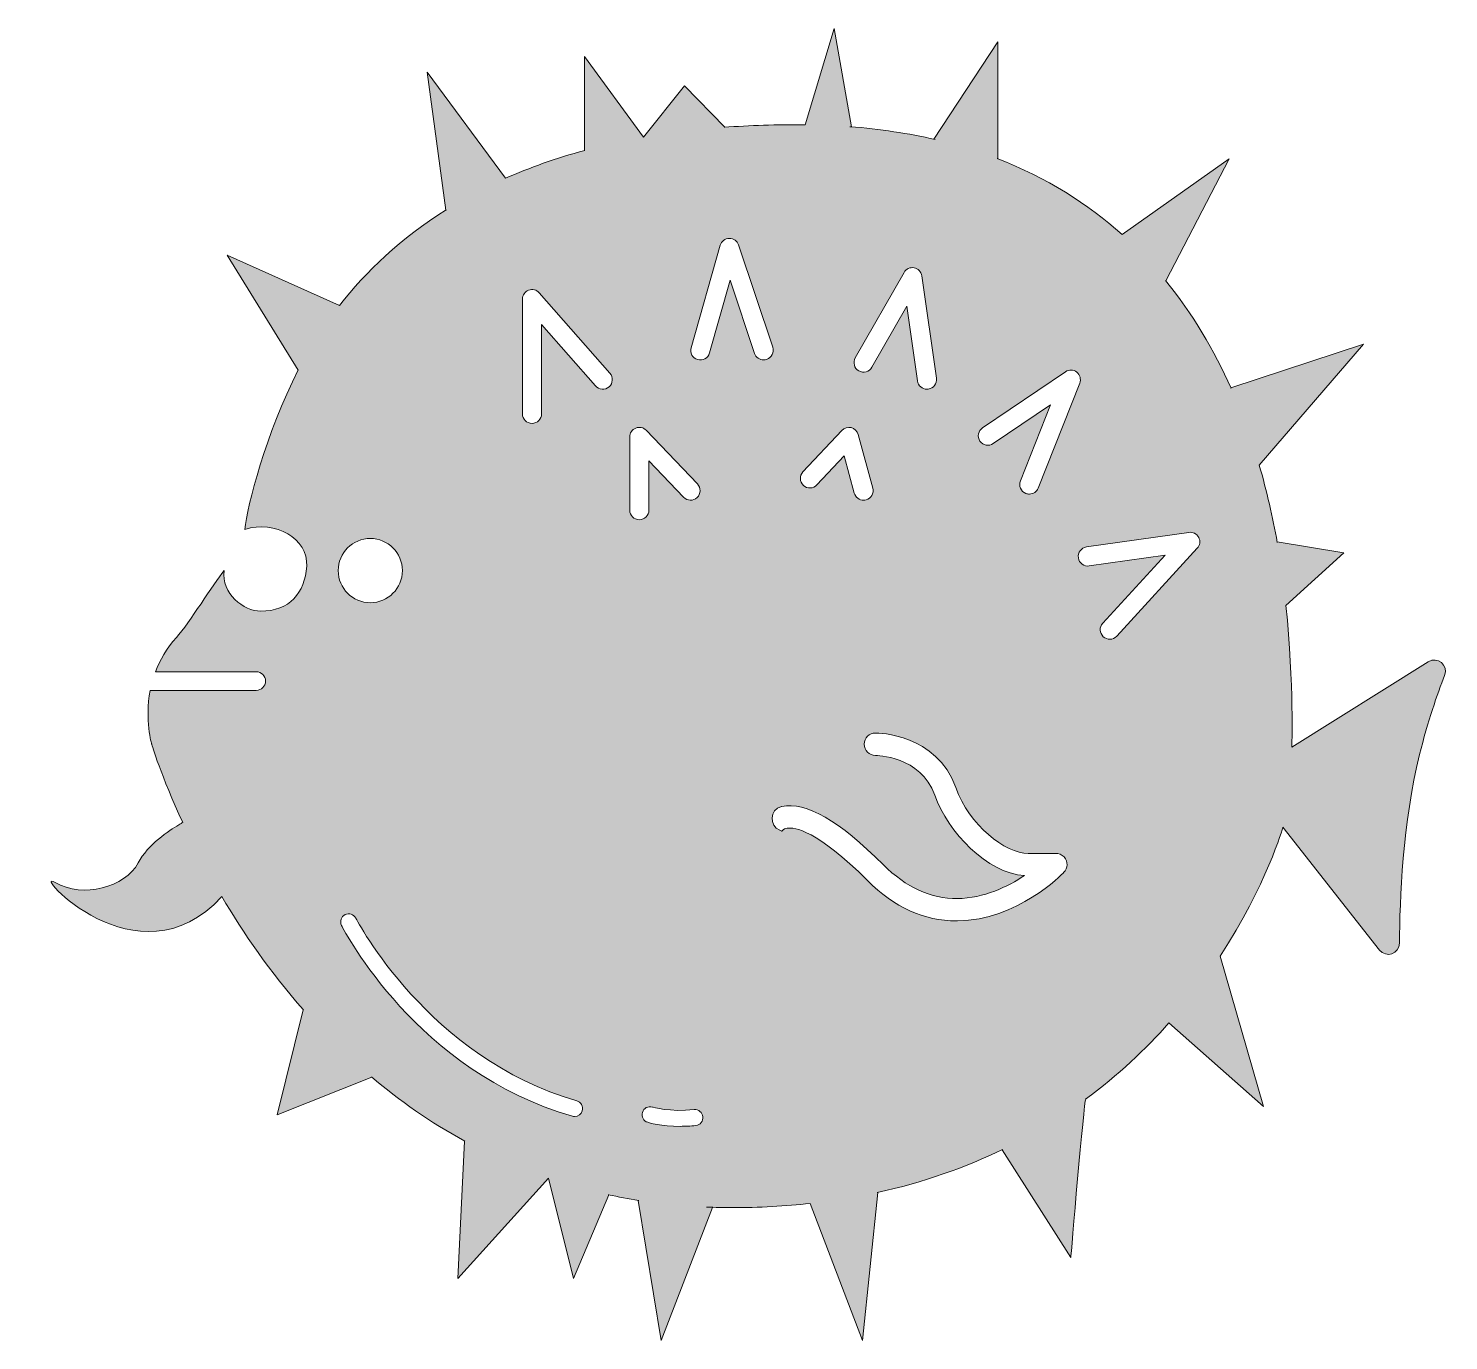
# Model space of a CAD drawing. Header units: inches. Extents: x 3.6 to 95.2, y 32.7 to 117.3.
import ezdxf

# ---------------------------------------------------------------- set-up
doc = ezdxf.new("R2010")
doc.units = ezdxf.units.IN
doc.header["$MEASUREMENT"] = 0
doc.layers.add('Layer 1', color=7, linetype='Continuous')

msp = doc.modelspace()

# ---------------------------------------------------------------- hatches: boundary and pattern name
at = {"layer": 'Layer 1', "true_color": 0xffffff}
h = msp.add_hatch(color=7, dxfattribs=at)
h.dxf.hatch_style = 2
edge = h.paths.add_edge_path()
edge.add_spline(control_points=[(93.875, 76.466), (93.875, 76.466), (85.067, 70.95), (85.067, 70.95), (85.067, 70.95), (85.207, 74.956), (84.69, 80.104), (84.69, 80.104), (84.692, 80.092), (84.692, 80.092), (84.692, 80.092), (88.426, 83.493), (88.426, 83.493), (88.426, 83.493), (84.123, 84.191), (84.123, 84.191), (84.123, 84.191), (84.126, 84.168), (84.126, 84.168), (83.839, 85.778), (83.461, 87.456), (82.963, 89.155), (82.963, 89.155), (82.963, 89.155), (82.963, 89.155), (82.963, 89.155), (89.684, 96.942), (89.684, 96.942), (89.684, 96.942), (81.139, 94.14), (81.139, 94.14), (81.139, 94.14), (81.152, 94.103), (81.152, 94.103), (80.068, 96.532), (78.684, 98.901), (76.92, 101.062), (76.92, 101.062), (76.939, 101.042), (76.939, 101.042), (76.939, 101.042), (81.033, 108.908), (81.033, 108.908), (81.033, 108.908), (74.114, 104.014), (74.114, 104.014), (74.114, 104.014), (74.116, 104.012), (74.116, 104.012), (71.905, 105.998), (69.249, 107.685), (66.063, 108.916), (66.063, 108.916), (66.09, 108.908), (66.09, 108.908), (66.09, 108.908), (66.09, 116.447), (66.09, 116.447), (66.09, 116.447), (61.967, 110.169), (61.967, 110.169), (61.967, 110.169), (62.047, 110.144), (62.047, 110.144), (60.342, 110.542), (58.513, 110.826), (56.547, 110.975), (56.547, 110.975), (56.655, 110.97), (56.655, 110.97), (56.655, 110.97), (55.55, 117.312), (55.55, 117.312), (55.55, 117.312), (53.662, 111.099), (53.662, 111.099), (51.825, 111.116), (50.088, 111.055), (48.436, 110.933), (48.436, 110.933), (48.477, 110.94), (48.477, 110.94), (48.477, 110.94), (45.876, 113.616), (45.876, 113.616), (45.876, 113.616), (43.233, 110.295), (43.233, 110.295), (43.233, 110.295), (39.428, 115.504), (39.428, 115.504), (39.428, 115.504), (39.428, 109.444), (39.428, 109.444), (39.428, 109.444), (39.446, 109.447), (39.446, 109.447), (37.586, 108.94), (35.885, 108.334), (34.335, 107.646), (34.335, 107.646), (34.336, 107.647), (34.336, 107.647), (34.336, 107.647), (29.281, 114.482), (29.281, 114.482), (29.281, 114.482), (30.478, 105.599), (30.478, 105.599), (30.478, 105.599), (30.502, 105.612), (30.502, 105.612), (27.567, 103.771), (25.325, 101.628), (23.616, 99.435), (23.616, 99.435), (23.62, 99.441), (23.62, 99.441), (23.62, 99.441), (16.382, 102.685), (16.382, 102.685), (16.382, 102.685), (20.966, 95.282), (20.966, 95.282), (20.966, 95.282), (20.967, 95.283), (20.967, 95.283), (18.868, 91.195), (17.662, 86.5), (17.515, 85), (19.445, 85.628), (21.627, 84.416), (21.507, 82.631), (21.39, 80.897), (20.408, 79.728), (18.536, 79.728), (17.451, 79.728), (15.99, 80.88), (16.172, 82.345), (15.47, 81.469), (13.941, 78.97), (13.099, 78.036), (12.455, 77.322), (12.028, 76.562), (11.748, 75.818), (11.748, 75.818), (18.253, 75.818), (18.253, 75.818), (18.583, 75.818), (18.851, 75.55), (18.851, 75.22), (18.851, 74.89), (18.583, 74.622), (18.253, 74.622), (18.253, 74.622), (11.412, 74.622), (11.412, 74.622), (11.045, 72.707), (11.505, 71.148), (11.505, 71.148), (11.505, 71.148), (12.107, 69.107), (13.507, 66.093), (13.453, 66.064), (13.366, 66.017), (13.249, 65.948), (12.629, 65.584), (11.269, 64.685), (10.633, 63.492), (9.794, 61.919), (7.068, 61.185), (5.285, 62.234), (3.552, 63.254), (10.618, 55.338), (16.024, 61.319), (17.409, 58.984), (19.15, 56.459), (21.296, 54.014), (21.296, 54.014), (21.289, 54.021), (21.289, 54.021), (21.289, 54.021), (19.607, 47.24), (19.607, 47.24), (19.607, 47.24), (25.703, 49.676), (25.703, 49.676), (25.703, 49.676), (25.678, 49.7), (25.678, 49.7), (27.482, 48.174), (29.486, 46.762), (31.707, 45.545), (31.707, 45.545), (31.693, 45.55), (31.693, 45.55), (31.693, 45.55), (31.263, 36.698), (31.263, 36.698), (31.263, 36.698), (37.099, 43.165), (37.099, 43.165), (37.099, 43.165), (38.719, 36.698), (38.719, 36.698), (38.719, 36.698), (40.991, 42.086), (40.991, 42.086), (40.991, 42.086), (40.966, 42.095), (40.966, 42.095), (41.61, 41.956), (42.266, 41.832), (42.936, 41.726), (42.936, 41.726), (42.887, 41.731), (42.887, 41.731), (42.887, 41.731), (44.381, 32.687), (44.381, 32.687), (44.381, 32.687), (47.684, 41.26), (47.684, 41.26), (47.684, 41.26), (47.311, 41.297), (47.311, 41.297), (47.848, 41.275), (48.39, 41.26), (48.942, 41.26), (50.709, 41.26), (52.393, 41.354), (53.999, 41.53), (53.999, 41.53), (53.989, 41.528), (53.989, 41.528), (53.989, 41.528), (57.358, 32.687), (57.358, 32.687), (57.358, 32.687), (58.355, 42.24), (58.355, 42.24), (58.355, 42.24), (58.305, 42.232), (58.305, 42.232), (61.314, 42.89), (64.002, 43.848), (66.396, 45.009), (66.396, 45.009), (66.378, 44.998), (66.378, 44.998), (66.378, 44.998), (70.807, 38.035), (70.807, 38.035), (70.807, 38.035), (71.661, 48.175), (71.772, 48.258), (71.772, 48.258), (71.763, 48.252), (71.763, 48.252), (73.857, 49.798), (75.637, 51.482), (77.142, 53.175), (77.142, 53.175), (77.138, 53.17), (77.138, 53.17), (77.138, 53.17), (83.234, 47.786), (83.234, 47.786), (83.234, 47.786), (80.442, 57.487), (80.442, 57.487), (83.436, 62.051), (84.493, 65.796), (84.493, 65.796), (84.493, 65.796), (90.728, 57.873), (90.728, 57.873), (91.15, 57.337), (92.012, 57.631), (92.016, 58.314), (92.029, 61.092), (92.223, 66.129), (93.308, 70.478), (93.846, 72.635), (94.445, 74.361), (94.929, 75.586), (95.183, 76.236), (94.466, 76.836), (93.875, 76.466)], knot_values=[0, 0, 0, 0, 1, 1, 1, 2, 2, 2, 3, 3, 3, 4, 4, 4, 5, 5, 5, 6, 6, 6, 7, 7, 7, 8, 8, 8, 9, 9, 9, 10, 10, 10, 11, 11, 11, 12, 12, 12, 13, 13, 13, 14, 14, 14, 15, 15, 15, 16, 16, 16, 17, 17, 17, 18, 18, 18, 19, 19, 19, 20, 20, 20, 21, 21, 21, 22, 22, 22, 23, 23, 23, 24, 24, 24, 25, 25, 25, 26, 26, 26, 27, 27, 27, 28, 28, 28, 29, 29, 29, 30, 30, 30, 31, 31, 31, 32, 32, 32, 33, 33, 33, 34, 34, 34, 35, 35, 35, 36, 36, 36, 37, 37, 37, 38, 38, 38, 39, 39, 39, 40, 40, 40, 41, 41, 41, 42, 42, 42, 43, 43, 43, 44, 44, 44, 45, 45, 45, 46, 46, 46, 47, 47, 47, 48, 48, 48, 49, 49, 49, 50, 50, 50, 51, 51, 51, 52, 52, 52, 53, 53, 53, 54, 54, 54, 55, 55, 55, 56, 56, 56, 57, 57, 57, 58, 58, 58, 59, 59, 59, 60, 60, 60, 61, 61, 61, 62, 62, 62, 63, 63, 63, 64, 64, 64, 65, 65, 65, 66, 66, 66, 67, 67, 67, 68, 68, 68, 69, 69, 69, 70, 70, 70, 71, 71, 71, 72, 72, 72, 73, 73, 73, 74, 74, 74, 75, 75, 75, 76, 76, 76, 77, 77, 77, 78, 78, 78, 79, 79, 79, 80, 80, 80, 81, 81, 81, 82, 82, 82, 83, 83, 83, 84, 84, 84, 85, 85, 85, 86, 86, 86, 87, 87, 87, 88, 88, 88, 89, 89, 89, 90, 90, 90, 91, 91, 91, 92, 92, 92, 93, 93, 93, 94, 94, 94, 95, 95, 95, 96, 96, 96, 96], degree=3, periodic=1)
edge = h.paths.add_edge_path()
edge.add_spline(control_points=[(56.901, 96.069), (56.901, 96.069), (60.047, 101.574), (60.047, 101.574), (60.178, 101.803), (60.44, 101.924), (60.699, 101.874), (60.958, 101.825), (61.157, 101.616), (61.195, 101.355), (61.195, 101.355), (62.139, 94.749), (62.139, 94.749), (62.187, 94.411), (61.953, 94.098), (61.615, 94.05), (61.585, 94.046), (61.556, 94.044), (61.527, 94.044), (61.225, 94.044), (60.96, 94.266), (60.916, 94.574), (60.916, 94.574), (60.227, 99.398), (60.227, 99.398), (60.227, 99.398), (57.974, 95.456), (57.974, 95.456), (57.805, 95.16), (57.428, 95.057), (57.131, 95.226), (56.835, 95.396), (56.732, 95.773), (56.901, 96.069)], knot_values=[0, 0, 0, 0, 1, 1, 1, 2, 2, 2, 3, 3, 3, 4, 4, 4, 5, 5, 5, 6, 6, 6, 7, 7, 7, 8, 8, 8, 9, 9, 9, 10, 10, 10, 11, 11, 11, 11], degree=3, periodic=1)
edge = h.paths.add_edge_path()
edge.add_spline(control_points=[(53.527, 88.715), (53.527, 88.715), (56.044, 91.389), (56.044, 91.389), (56.197, 91.552), (56.427, 91.619), (56.643, 91.565), (56.86, 91.511), (57.031, 91.344), (57.09, 91.128), (57.09, 91.128), (58.034, 87.667), (58.034, 87.667), (58.124, 87.338), (57.93, 86.998), (57.6, 86.909), (57.546, 86.894), (57.491, 86.887), (57.437, 86.887), (57.165, 86.887), (56.916, 87.068), (56.841, 87.342), (56.841, 87.342), (56.187, 89.739), (56.187, 89.739), (56.187, 89.739), (54.426, 87.868), (54.426, 87.868), (54.192, 87.62), (53.801, 87.608), (53.553, 87.842), (53.305, 88.075), (53.293, 88.466), (53.527, 88.715)], knot_values=[0, 0, 0, 0, 1, 1, 1, 2, 2, 2, 3, 3, 3, 4, 4, 4, 5, 5, 5, 6, 6, 6, 7, 7, 7, 8, 8, 8, 9, 9, 9, 10, 10, 10, 11, 11, 11, 11], degree=3, periodic=1)
edge = h.paths.add_edge_path()
edge.add_spline(control_points=[(25.61, 84.416), (26.751, 84.416), (27.68, 83.487), (27.68, 82.345), (27.68, 81.204), (26.751, 80.275), (25.61, 80.275), (24.468, 80.275), (23.539, 81.204), (23.539, 82.345), (23.539, 83.487), (24.468, 84.416), (25.61, 84.416)], knot_values=[0, 0, 0, 0, 1, 1, 1, 2, 2, 2, 3, 3, 3, 4, 4, 4, 4], degree=3, periodic=1)
edge = h.paths.add_edge_path()
edge.add_spline(control_points=[(39.287, 47.514), (39.222, 47.288), (39.016, 47.141), (38.792, 47.141), (38.745, 47.141), (38.697, 47.147), (38.65, 47.161), (28.64, 50.028), (23.953, 59.08), (23.758, 59.464), (23.63, 59.718), (23.731, 60.027), (23.984, 60.156), (24.238, 60.284), (24.547, 60.184), (24.676, 59.93), (24.722, 59.84), (29.365, 50.892), (38.933, 48.151), (39.207, 48.073), (39.365, 47.788), (39.287, 47.514)], knot_values=[0, 0, 0, 0, 1, 1, 1, 2, 2, 2, 3, 3, 3, 4, 4, 4, 5, 5, 5, 6, 6, 6, 7, 7, 7, 7], degree=3, periodic=1)
edge = h.paths.add_edge_path()
edge.add_spline(control_points=[(41.015, 94.198), (40.758, 93.973), (40.369, 93.998), (40.143, 94.254), (40.143, 94.254), (36.663, 98.214), (36.663, 98.214), (36.663, 98.214), (36.663, 92.46), (36.663, 92.46), (36.663, 92.119), (36.387, 91.842), (36.045, 91.842), (35.704, 91.842), (35.427, 92.119), (35.427, 92.46), (35.427, 92.46), (35.427, 99.853), (35.427, 99.853), (35.427, 100.11), (35.586, 100.34), (35.827, 100.431), (36.068, 100.521), (36.34, 100.454), (36.509, 100.261), (36.509, 100.261), (41.07, 95.07), (41.07, 95.07), (41.296, 94.813), (41.271, 94.423), (41.015, 94.198)], knot_values=[0, 0, 0, 0, 1, 1, 1, 2, 2, 2, 3, 3, 3, 4, 4, 4, 5, 5, 5, 6, 6, 6, 7, 7, 7, 8, 8, 8, 9, 9, 9, 10, 10, 10, 10], degree=3, periodic=1)
edge = h.paths.add_edge_path()
edge.add_spline(control_points=[(42.349, 86.247), (42.349, 86.247), (42.349, 90.966), (42.349, 90.966), (42.349, 91.218), (42.503, 91.445), (42.737, 91.539), (42.971, 91.633), (43.239, 91.575), (43.413, 91.392), (43.413, 91.392), (46.716, 87.931), (46.716, 87.931), (46.952, 87.684), (46.942, 87.293), (46.696, 87.058), (46.449, 86.823), (46.058, 86.831), (45.823, 87.078), (45.823, 87.078), (43.584, 89.423), (43.584, 89.423), (43.584, 89.423), (43.584, 86.246), (43.584, 86.246), (43.584, 85.905), (43.308, 85.628), (42.966, 85.628), (42.624, 85.628), (42.349, 85.905), (42.349, 86.247)], knot_values=[0, 0, 0, 0, 1, 1, 1, 2, 2, 2, 3, 3, 3, 4, 4, 4, 5, 5, 5, 6, 6, 6, 7, 7, 7, 8, 8, 8, 9, 9, 9, 10, 10, 10, 10], degree=3, periodic=1)
edge = h.paths.add_edge_path()
edge.add_spline(control_points=[(46.615, 46.558), (46.261, 46.519), (45.926, 46.504), (45.616, 46.504), (44.383, 46.504), (43.555, 46.751), (43.512, 46.764), (43.24, 46.847), (43.087, 47.134), (43.17, 47.406), (43.253, 47.677), (43.54, 47.83), (43.811, 47.749), (43.822, 47.746), (44.959, 47.412), (46.503, 47.582), (46.788, 47.612), (47.04, 47.409), (47.071, 47.126), (47.101, 46.842), (46.897, 46.588), (46.615, 46.558)], knot_values=[0, 0, 0, 0, 1, 1, 1, 2, 2, 2, 3, 3, 3, 4, 4, 4, 5, 5, 5, 6, 6, 6, 7, 7, 7, 7], degree=3, periodic=1)
edge = h.paths.add_edge_path()
edge.add_spline(control_points=[(51.184, 95.963), (51.119, 95.941), (51.054, 95.931), (50.989, 95.931), (50.73, 95.931), (50.489, 96.095), (50.403, 96.354), (50.403, 96.354), (48.832, 101.066), (48.832, 101.066), (48.832, 101.066), (47.493, 96.379), (47.493, 96.379), (47.399, 96.051), (47.057, 95.861), (46.729, 95.955), (46.401, 96.049), (46.211, 96.391), (46.305, 96.719), (46.305, 96.719), (48.193, 103.325), (48.193, 103.325), (48.267, 103.585), (48.503, 103.767), (48.773, 103.773), (49.047, 103.776), (49.287, 103.608), (49.372, 103.351), (49.372, 103.351), (51.574, 96.745), (51.574, 96.745), (51.682, 96.421), (51.507, 96.071), (51.184, 95.963)], knot_values=[0, 0, 0, 0, 1, 1, 1, 2, 2, 2, 3, 3, 3, 4, 4, 4, 5, 5, 5, 6, 6, 6, 7, 7, 7, 8, 8, 8, 9, 9, 9, 10, 10, 10, 11, 11, 11, 11], degree=3, periodic=1)
edge = h.paths.add_edge_path()
edge.add_spline(control_points=[(70.364, 62.886), (70.242, 62.76), (67.327, 59.787), (63.501, 59.754), (63.48, 59.754), (63.458, 59.754), (63.437, 59.754), (61.352, 59.754), (59.421, 60.628), (57.696, 62.353), (54.426, 65.623), (52.977, 65.803), (52.507, 65.729), (52.251, 65.689), (52.168, 65.55), (52.154, 65.522), (52.163, 65.54), (52.166, 65.551), (52.166, 65.551), (52.166, 65.551), (52.045, 65.598), (52.045, 65.598), (51.315, 65.88), (51.375, 66.953), (52.138, 67.125), (52.148, 67.127), (52.158, 67.129), (52.168, 67.131), (53.715, 67.458), (55.858, 66.229), (58.715, 63.372), (60.174, 61.913), (61.783, 61.182), (63.488, 61.196), (65.209, 61.211), (66.748, 61.968), (67.813, 62.675), (65.391, 62.844), (62.899, 65.437), (62.035, 67.864), (61.133, 70.397), (58.234, 70.426), (58.205, 70.426), (57.807, 70.426), (57.484, 70.749), (57.484, 71.147), (57.484, 71.545), (57.807, 71.868), (58.205, 71.868), (58.366, 71.868), (62.154, 71.828), (63.393, 68.348), (64.257, 65.921), (66.571, 64.108), (68.062, 64.108), (68.062, 64.108), (69.824, 64.108), (69.824, 64.108), (70.031, 64.108), (70.237, 64.031), (70.375, 63.876), (70.643, 63.579), (70.62, 63.151), (70.364, 62.886)], knot_values=[0, 0, 0, 0, 1, 1, 1, 2, 2, 2, 3, 3, 3, 4, 4, 4, 5, 5, 5, 6, 6, 6, 7, 7, 7, 8, 8, 8, 9, 9, 9, 10, 10, 10, 11, 11, 11, 12, 12, 12, 13, 13, 13, 14, 14, 14, 15, 15, 15, 16, 16, 16, 17, 17, 17, 18, 18, 18, 19, 19, 19, 20, 20, 20, 21, 21, 21, 21], degree=3, periodic=1)
edge = h.paths.add_edge_path()
edge.add_spline(control_points=[(68.708, 87.671), (68.612, 87.428), (68.379, 87.28), (68.133, 87.28), (68.057, 87.28), (67.981, 87.294), (67.906, 87.323), (67.589, 87.448), (67.433, 87.807), (67.559, 88.125), (67.559, 88.125), (69.498, 93.03), (69.498, 93.03), (69.498, 93.03), (65.805, 90.532), (65.805, 90.532), (65.522, 90.341), (65.138, 90.415), (64.947, 90.697), (64.756, 90.98), (64.83, 91.364), (65.112, 91.555), (65.112, 91.555), (70.46, 95.173), (70.46, 95.173), (70.684, 95.325), (70.981, 95.313), (71.193, 95.143), (71.404, 94.973), (71.48, 94.686), (71.381, 94.434), (71.381, 94.434), (68.708, 87.671), (68.708, 87.671)], knot_values=[0, 0, 0, 0, 1, 1, 1, 2, 2, 2, 3, 3, 3, 4, 4, 4, 5, 5, 5, 6, 6, 6, 7, 7, 7, 8, 8, 8, 9, 9, 9, 10, 10, 10, 11, 11, 11, 11], degree=3, periodic=1)
edge = h.paths.add_edge_path()
edge.add_spline(control_points=[(78.97, 83.784), (78.97, 83.784), (73.779, 78.121), (73.779, 78.121), (73.657, 77.988), (73.49, 77.921), (73.323, 77.921), (73.174, 77.921), (73.024, 77.975), (72.906, 78.083), (72.655, 78.314), (72.638, 78.704), (72.868, 78.956), (72.868, 78.956), (76.892, 83.345), (76.892, 83.345), (76.892, 83.345), (71.995, 82.646), (71.995, 82.646), (71.658, 82.599), (71.345, 82.832), (71.296, 83.17), (71.248, 83.508), (71.482, 83.821), (71.82, 83.869), (71.82, 83.869), (78.426, 84.813), (78.426, 84.813), (78.684, 84.85), (78.938, 84.72), (79.06, 84.49), (79.183, 84.259), (79.146, 83.977), (78.97, 83.784)], knot_values=[0, 0, 0, 0, 1, 1, 1, 2, 2, 2, 3, 3, 3, 4, 4, 4, 5, 5, 5, 6, 6, 6, 7, 7, 7, 8, 8, 8, 9, 9, 9, 10, 10, 10, 11, 11, 11, 11], degree=3, periodic=1)

# ---------------------------------------------------------------- linework, layer by layer
at = {"layer": 'Layer 1', "lineweight": 0}
for points, knots in [([(93.875, 76.466), (93.875, 76.466), (85.067, 70.95), (85.067, 70.95), (85.067, 70.95), (85.207, 74.956), (84.69, 80.104), (84.69, 80.104), (84.692, 80.092), (84.692, 80.092), (84.692, 80.092), (88.426, 83.493), (88.426, 83.493), (88.426, 83.493), (84.123, 84.191), (84.123, 84.191), (84.123, 84.191), (84.126, 84.168), (84.126, 84.168), (83.839, 85.778), (83.461, 87.456), (82.963, 89.155), (82.963, 89.155), (82.963, 89.155), (82.963, 89.155), (82.963, 89.155), (89.684, 96.942), (89.684, 96.942), (89.684, 96.942), (81.139, 94.14), (81.139, 94.14), (81.139, 94.14), (81.152, 94.103), (81.152, 94.103), (80.068, 96.532), (78.684, 98.901), (76.92, 101.062), (76.92, 101.062), (76.939, 101.042), (76.939, 101.042), (76.939, 101.042), (81.033, 108.908), (81.033, 108.908), (81.033, 108.908), (74.114, 104.014), (74.114, 104.014), (74.114, 104.014), (74.116, 104.012), (74.116, 104.012), (71.905, 105.998), (69.249, 107.685), (66.063, 108.916), (66.063, 108.916), (66.09, 108.908), (66.09, 108.908), (66.09, 108.908), (66.09, 116.447), (66.09, 116.447), (66.09, 116.447), (61.967, 110.169), (61.967, 110.169), (61.967, 110.169), (62.047, 110.144), (62.047, 110.144), (60.342, 110.542), (58.513, 110.826), (56.547, 110.975), (56.547, 110.975), (56.655, 110.97), (56.655, 110.97), (56.655, 110.97), (55.55, 117.312), (55.55, 117.312), (55.55, 117.312), (53.662, 111.099), (53.662, 111.099), (51.825, 111.116), (50.088, 111.055), (48.436, 110.933), (48.436, 110.933), (48.477, 110.94), (48.477, 110.94), (48.477, 110.94), (45.876, 113.616), (45.876, 113.616), (45.876, 113.616), (43.233, 110.295), (43.233, 110.295), (43.233, 110.295), (39.428, 115.504), (39.428, 115.504), (39.428, 115.504), (39.428, 109.444), (39.428, 109.444), (39.428, 109.444), (39.446, 109.447), (39.446, 109.447), (37.586, 108.94), (35.885, 108.334), (34.335, 107.646), (34.335, 107.646), (34.336, 107.647), (34.336, 107.647), (34.336, 107.647), (29.281, 114.482), (29.281, 114.482), (29.281, 114.482), (30.478, 105.599), (30.478, 105.599), (30.478, 105.599), (30.502, 105.612), (30.502, 105.612), (27.567, 103.771), (25.325, 101.628), (23.616, 99.435), (23.616, 99.435), (23.62, 99.441), (23.62, 99.441), (23.62, 99.441), (16.382, 102.685), (16.382, 102.685), (16.382, 102.685), (20.966, 95.282), (20.966, 95.282), (20.966, 95.282), (20.967, 95.283), (20.967, 95.283), (18.868, 91.195), (17.662, 86.5), (17.515, 85), (19.445, 85.628), (21.627, 84.416), (21.507, 82.631), (21.39, 80.897), (20.408, 79.728), (18.536, 79.728), (17.451, 79.728), (15.99, 80.88), (16.172, 82.345), (15.47, 81.469), (13.941, 78.97), (13.099, 78.036), (12.455, 77.322), (12.028, 76.562), (11.748, 75.818), (11.748, 75.818), (18.253, 75.818), (18.253, 75.818), (18.583, 75.818), (18.851, 75.55), (18.851, 75.22), (18.851, 74.89), (18.583, 74.622), (18.253, 74.622), (18.253, 74.622), (11.412, 74.622), (11.412, 74.622), (11.045, 72.707), (11.505, 71.148), (11.505, 71.148), (11.505, 71.148), (12.107, 69.107), (13.507, 66.093), (13.453, 66.064), (13.366, 66.017), (13.249, 65.948), (12.629, 65.584), (11.269, 64.685), (10.633, 63.492), (9.794, 61.919), (7.068, 61.185), (5.285, 62.234), (3.552, 63.254), (10.618, 55.338), (16.024, 61.319), (17.409, 58.984), (19.15, 56.459), (21.296, 54.014), (21.296, 54.014), (21.289, 54.021), (21.289, 54.021), (21.289, 54.021), (19.607, 47.24), (19.607, 47.24), (19.607, 47.24), (25.703, 49.676), (25.703, 49.676), (25.703, 49.676), (25.678, 49.7), (25.678, 49.7), (27.482, 48.174), (29.486, 46.762), (31.707, 45.545), (31.707, 45.545), (31.693, 45.55), (31.693, 45.55), (31.693, 45.55), (31.263, 36.698), (31.263, 36.698), (31.263, 36.698), (37.099, 43.165), (37.099, 43.165), (37.099, 43.165), (38.719, 36.698), (38.719, 36.698), (38.719, 36.698), (40.991, 42.086), (40.991, 42.086), (40.991, 42.086), (40.966, 42.095), (40.966, 42.095), (41.61, 41.956), (42.266, 41.832), (42.936, 41.726), (42.936, 41.726), (42.887, 41.731), (42.887, 41.731), (42.887, 41.731), (44.381, 32.687), (44.381, 32.687), (44.381, 32.687), (47.684, 41.26), (47.684, 41.26), (47.684, 41.26), (47.311, 41.297), (47.311, 41.297), (47.848, 41.275), (48.39, 41.26), (48.942, 41.26), (50.709, 41.26), (52.393, 41.354), (53.999, 41.53), (53.999, 41.53), (53.989, 41.528), (53.989, 41.528), (53.989, 41.528), (57.358, 32.687), (57.358, 32.687), (57.358, 32.687), (58.355, 42.24), (58.355, 42.24), (58.355, 42.24), (58.305, 42.232), (58.305, 42.232), (61.314, 42.89), (64.002, 43.848), (66.396, 45.009), (66.396, 45.009), (66.378, 44.998), (66.378, 44.998), (66.378, 44.998), (70.807, 38.035), (70.807, 38.035), (70.807, 38.035), (71.661, 48.175), (71.772, 48.258), (71.772, 48.258), (71.763, 48.252), (71.763, 48.252), (73.857, 49.798), (75.637, 51.482), (77.142, 53.175), (77.142, 53.175), (77.138, 53.17), (77.138, 53.17), (77.138, 53.17), (83.234, 47.786), (83.234, 47.786), (83.234, 47.786), (80.442, 57.487), (80.442, 57.487), (83.436, 62.051), (84.493, 65.796), (84.493, 65.796), (84.493, 65.796), (90.728, 57.873), (90.728, 57.873), (91.15, 57.337), (92.012, 57.631), (92.016, 58.314), (92.029, 61.092), (92.223, 66.129), (93.308, 70.478), (93.846, 72.635), (94.445, 74.361), (94.929, 75.586), (95.183, 76.236), (94.466, 76.836), (93.875, 76.466)], [0, 0, 0, 0, 1, 1, 1, 2, 2, 2, 3, 3, 3, 4, 4, 4, 5, 5, 5, 6, 6, 6, 7, 7, 7, 8, 8, 8, 9, 9, 9, 10, 10, 10, 11, 11, 11, 12, 12, 12, 13, 13, 13, 14, 14, 14, 15, 15, 15, 16, 16, 16, 17, 17, 17, 18, 18, 18, 19, 19, 19, 20, 20, 20, 21, 21, 21, 22, 22, 22, 23, 23, 23, 24, 24, 24, 25, 25, 25, 26, 26, 26, 27, 27, 27, 28, 28, 28, 29, 29, 29, 30, 30, 30, 31, 31, 31, 32, 32, 32, 33, 33, 33, 34, 34, 34, 35, 35, 35, 36, 36, 36, 37, 37, 37, 38, 38, 38, 39, 39, 39, 40, 40, 40, 41, 41, 41, 42, 42, 42, 43, 43, 43, 44, 44, 44, 45, 45, 45, 46, 46, 46, 47, 47, 47, 48, 48, 48, 49, 49, 49, 50, 50, 50, 51, 51, 51, 52, 52, 52, 53, 53, 53, 54, 54, 54, 55, 55, 55, 56, 56, 56, 57, 57, 57, 58, 58, 58, 59, 59, 59, 60, 60, 60, 61, 61, 61, 62, 62, 62, 63, 63, 63, 64, 64, 64, 65, 65, 65, 66, 66, 66, 67, 67, 67, 68, 68, 68, 69, 69, 69, 70, 70, 70, 71, 71, 71, 72, 72, 72, 73, 73, 73, 74, 74, 74, 75, 75, 75, 76, 76, 76, 77, 77, 77, 78, 78, 78, 79, 79, 79, 80, 80, 80, 81, 81, 81, 82, 82, 82, 83, 83, 83, 84, 84, 84, 85, 85, 85, 86, 86, 86, 87, 87, 87, 88, 88, 88, 89, 89, 89, 90, 90, 90, 91, 91, 91, 92, 92, 92, 93, 93, 93, 94, 94, 94, 95, 95, 95, 96, 96, 96, 96]), ([(51.184, 95.963), (51.119, 95.941), (51.054, 95.931), (50.989, 95.931), (50.73, 95.931), (50.489, 96.095), (50.403, 96.354), (50.403, 96.354), (48.832, 101.066), (48.832, 101.066), (48.832, 101.066), (47.493, 96.379), (47.493, 96.379), (47.399, 96.051), (47.057, 95.861), (46.729, 95.955), (46.401, 96.049), (46.211, 96.391), (46.305, 96.719), (46.305, 96.719), (48.193, 103.325), (48.193, 103.325), (48.267, 103.585), (48.503, 103.767), (48.773, 103.773), (49.047, 103.776), (49.287, 103.608), (49.372, 103.351), (49.372, 103.351), (51.574, 96.745), (51.574, 96.745), (51.682, 96.421), (51.507, 96.071), (51.184, 95.963)], [0, 0, 0, 0, 1, 1, 1, 2, 2, 2, 3, 3, 3, 4, 4, 4, 5, 5, 5, 6, 6, 6, 7, 7, 7, 8, 8, 8, 9, 9, 9, 10, 10, 10, 11, 11, 11, 11]), ([(56.901, 96.069), (56.901, 96.069), (60.047, 101.574), (60.047, 101.574), (60.178, 101.803), (60.44, 101.924), (60.699, 101.874), (60.958, 101.825), (61.157, 101.616), (61.195, 101.355), (61.195, 101.355), (62.139, 94.749), (62.139, 94.749), (62.187, 94.411), (61.953, 94.098), (61.615, 94.05), (61.585, 94.046), (61.556, 94.044), (61.527, 94.044), (61.225, 94.044), (60.96, 94.266), (60.916, 94.574), (60.916, 94.574), (60.227, 99.398), (60.227, 99.398), (60.227, 99.398), (57.974, 95.456), (57.974, 95.456), (57.805, 95.16), (57.428, 95.057), (57.131, 95.226), (56.835, 95.396), (56.732, 95.773), (56.901, 96.069)], [0, 0, 0, 0, 1, 1, 1, 2, 2, 2, 3, 3, 3, 4, 4, 4, 5, 5, 5, 6, 6, 6, 7, 7, 7, 8, 8, 8, 9, 9, 9, 10, 10, 10, 11, 11, 11, 11]), ([(41.015, 94.198), (40.758, 93.973), (40.369, 93.998), (40.143, 94.254), (40.143, 94.254), (36.663, 98.214), (36.663, 98.214), (36.663, 98.214), (36.663, 92.46), (36.663, 92.46), (36.663, 92.119), (36.387, 91.842), (36.045, 91.842), (35.704, 91.842), (35.427, 92.119), (35.427, 92.46), (35.427, 92.46), (35.427, 99.853), (35.427, 99.853), (35.427, 100.11), (35.586, 100.34), (35.827, 100.431), (36.068, 100.521), (36.34, 100.454), (36.509, 100.261), (36.509, 100.261), (41.07, 95.07), (41.07, 95.07), (41.296, 94.813), (41.271, 94.423), (41.015, 94.198)], [0, 0, 0, 0, 1, 1, 1, 2, 2, 2, 3, 3, 3, 4, 4, 4, 5, 5, 5, 6, 6, 6, 7, 7, 7, 8, 8, 8, 9, 9, 9, 10, 10, 10, 10]), ([(68.708, 87.671), (68.612, 87.428), (68.379, 87.28), (68.133, 87.28), (68.057, 87.28), (67.981, 87.294), (67.906, 87.323), (67.589, 87.448), (67.433, 87.807), (67.559, 88.125), (67.559, 88.125), (69.498, 93.03), (69.498, 93.03), (69.498, 93.03), (65.805, 90.532), (65.805, 90.532), (65.522, 90.341), (65.138, 90.415), (64.947, 90.697), (64.756, 90.98), (64.83, 91.364), (65.112, 91.555), (65.112, 91.555), (70.46, 95.173), (70.46, 95.173), (70.684, 95.325), (70.981, 95.313), (71.193, 95.143), (71.404, 94.973), (71.48, 94.686), (71.381, 94.434), (71.381, 94.434), (68.708, 87.671), (68.708, 87.671)], [0, 0, 0, 0, 1, 1, 1, 2, 2, 2, 3, 3, 3, 4, 4, 4, 5, 5, 5, 6, 6, 6, 7, 7, 7, 8, 8, 8, 9, 9, 9, 10, 10, 10, 11, 11, 11, 11]), ([(42.349, 86.247), (42.349, 86.247), (42.349, 90.966), (42.349, 90.966), (42.349, 91.218), (42.503, 91.445), (42.737, 91.539), (42.971, 91.633), (43.239, 91.575), (43.413, 91.392), (43.413, 91.392), (46.716, 87.931), (46.716, 87.931), (46.952, 87.684), (46.942, 87.293), (46.696, 87.058), (46.449, 86.823), (46.058, 86.831), (45.823, 87.078), (45.823, 87.078), (43.584, 89.423), (43.584, 89.423), (43.584, 89.423), (43.584, 86.246), (43.584, 86.246), (43.584, 85.905), (43.308, 85.628), (42.966, 85.628), (42.624, 85.628), (42.349, 85.905), (42.349, 86.247)], [0, 0, 0, 0, 1, 1, 1, 2, 2, 2, 3, 3, 3, 4, 4, 4, 5, 5, 5, 6, 6, 6, 7, 7, 7, 8, 8, 8, 9, 9, 9, 10, 10, 10, 10]), ([(53.527, 88.715), (53.527, 88.715), (56.044, 91.389), (56.044, 91.389), (56.197, 91.552), (56.427, 91.619), (56.643, 91.565), (56.86, 91.511), (57.031, 91.344), (57.09, 91.128), (57.09, 91.128), (58.034, 87.667), (58.034, 87.667), (58.124, 87.338), (57.93, 86.998), (57.6, 86.909), (57.546, 86.894), (57.491, 86.887), (57.437, 86.887), (57.165, 86.887), (56.916, 87.068), (56.841, 87.342), (56.841, 87.342), (56.187, 89.739), (56.187, 89.739), (56.187, 89.739), (54.426, 87.868), (54.426, 87.868), (54.192, 87.62), (53.801, 87.608), (53.553, 87.842), (53.305, 88.075), (53.293, 88.466), (53.527, 88.715)], [0, 0, 0, 0, 1, 1, 1, 2, 2, 2, 3, 3, 3, 4, 4, 4, 5, 5, 5, 6, 6, 6, 7, 7, 7, 8, 8, 8, 9, 9, 9, 10, 10, 10, 11, 11, 11, 11]), ([(25.61, 84.416), (26.751, 84.416), (27.68, 83.487), (27.68, 82.345), (27.68, 81.204), (26.751, 80.275), (25.61, 80.275), (24.468, 80.275), (23.539, 81.204), (23.539, 82.345), (23.539, 83.487), (24.468, 84.416), (25.61, 84.416)], [0, 0, 0, 0, 1, 1, 1, 2, 2, 2, 3, 3, 3, 4, 4, 4, 4]), ([(78.97, 83.784), (78.97, 83.784), (73.779, 78.121), (73.779, 78.121), (73.657, 77.988), (73.49, 77.921), (73.323, 77.921), (73.174, 77.921), (73.024, 77.975), (72.906, 78.083), (72.655, 78.314), (72.638, 78.704), (72.868, 78.956), (72.868, 78.956), (76.892, 83.345), (76.892, 83.345), (76.892, 83.345), (71.995, 82.646), (71.995, 82.646), (71.658, 82.599), (71.345, 82.832), (71.296, 83.17), (71.248, 83.508), (71.482, 83.821), (71.82, 83.869), (71.82, 83.869), (78.426, 84.813), (78.426, 84.813), (78.684, 84.85), (78.938, 84.72), (79.06, 84.49), (79.183, 84.259), (79.146, 83.977), (78.97, 83.784)], [0, 0, 0, 0, 1, 1, 1, 2, 2, 2, 3, 3, 3, 4, 4, 4, 5, 5, 5, 6, 6, 6, 7, 7, 7, 8, 8, 8, 9, 9, 9, 10, 10, 10, 11, 11, 11, 11]), ([(70.364, 62.886), (70.242, 62.76), (67.327, 59.787), (63.501, 59.754), (63.48, 59.754), (63.458, 59.754), (63.437, 59.754), (61.352, 59.754), (59.421, 60.628), (57.696, 62.353), (54.426, 65.623), (52.977, 65.803), (52.507, 65.729), (52.251, 65.689), (52.168, 65.55), (52.154, 65.522), (52.163, 65.54), (52.166, 65.551), (52.166, 65.551), (52.166, 65.551), (52.045, 65.598), (52.045, 65.598), (51.315, 65.88), (51.375, 66.953), (52.138, 67.125), (52.148, 67.127), (52.158, 67.129), (52.168, 67.131), (53.715, 67.458), (55.858, 66.229), (58.715, 63.372), (60.174, 61.913), (61.783, 61.182), (63.488, 61.196), (65.209, 61.211), (66.748, 61.968), (67.813, 62.675), (65.391, 62.844), (62.899, 65.437), (62.035, 67.864), (61.133, 70.397), (58.234, 70.426), (58.205, 70.426), (57.807, 70.426), (57.484, 70.749), (57.484, 71.147), (57.484, 71.545), (57.807, 71.868), (58.205, 71.868), (58.366, 71.868), (62.154, 71.828), (63.393, 68.348), (64.257, 65.921), (66.571, 64.108), (68.062, 64.108), (68.062, 64.108), (69.824, 64.108), (69.824, 64.108), (70.031, 64.108), (70.237, 64.031), (70.375, 63.876), (70.643, 63.579), (70.62, 63.151), (70.364, 62.886)], [0, 0, 0, 0, 1, 1, 1, 2, 2, 2, 3, 3, 3, 4, 4, 4, 5, 5, 5, 6, 6, 6, 7, 7, 7, 8, 8, 8, 9, 9, 9, 10, 10, 10, 11, 11, 11, 12, 12, 12, 13, 13, 13, 14, 14, 14, 15, 15, 15, 16, 16, 16, 17, 17, 17, 18, 18, 18, 19, 19, 19, 20, 20, 20, 21, 21, 21, 21]), ([(39.287, 47.514), (39.222, 47.288), (39.016, 47.141), (38.792, 47.141), (38.745, 47.141), (38.697, 47.147), (38.65, 47.161), (28.64, 50.028), (23.953, 59.08), (23.758, 59.464), (23.63, 59.718), (23.731, 60.027), (23.984, 60.156), (24.238, 60.284), (24.547, 60.184), (24.676, 59.93), (24.722, 59.84), (29.365, 50.892), (38.933, 48.151), (39.207, 48.073), (39.365, 47.788), (39.287, 47.514)], [0, 0, 0, 0, 1, 1, 1, 2, 2, 2, 3, 3, 3, 4, 4, 4, 5, 5, 5, 6, 6, 6, 7, 7, 7, 7]), ([(46.615, 46.558), (46.261, 46.519), (45.926, 46.504), (45.616, 46.504), (44.383, 46.504), (43.555, 46.751), (43.512, 46.764), (43.24, 46.847), (43.087, 47.134), (43.17, 47.406), (43.253, 47.677), (43.54, 47.83), (43.811, 47.749), (43.822, 47.746), (44.959, 47.412), (46.503, 47.582), (46.788, 47.612), (47.04, 47.409), (47.071, 47.126), (47.101, 46.842), (46.897, 46.588), (46.615, 46.558)], [0, 0, 0, 0, 1, 1, 1, 2, 2, 2, 3, 3, 3, 4, 4, 4, 5, 5, 5, 6, 6, 6, 7, 7, 7, 7])]:
    msp.add_open_spline(points, degree=3, knots=knots, dxfattribs=at)

doc.saveas('drawing.dxf')
